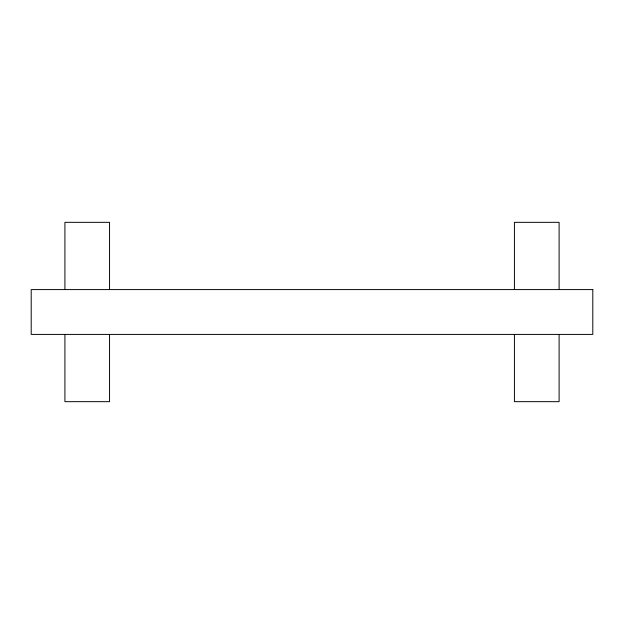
<?xml version="1.0" encoding="UTF-8"?>
<svg xmlns="http://www.w3.org/2000/svg" width="624" height="624" viewBox="0 0 624 624"><rect width="100%" height="100%" fill="white"/><g stroke="black" fill="none" stroke-linecap="round" stroke-linejoin="round"><path stroke-width="0.94" d="M559.104 289.583L559.104 222.339L514.426 222.339L514.426 289.583M559.104 334.417L559.104 401.661L514.426 401.661L514.426 334.417M109.551 289.583L109.551 222.339L64.919 222.339L64.919 289.583M109.551 334.417L109.551 401.661L64.919 401.661L64.919 334.417M592.8 289.583L31.2 289.583L31.2 334.417L592.8 334.417L592.8 289.583"/></g></svg>
